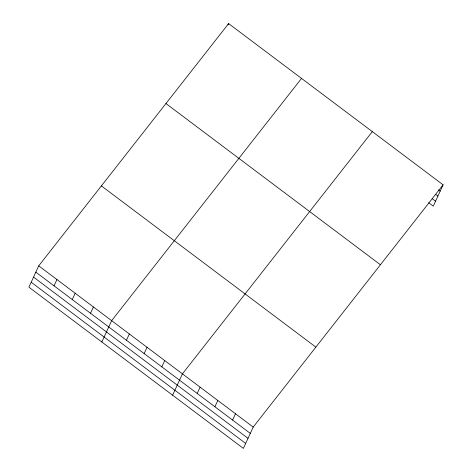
<?xml version="1.0" encoding="UTF-8"?>
<svg xmlns="http://www.w3.org/2000/svg" width="472" height="472" viewBox="0 0 472 472"><rect width="100%" height="100%" fill="white"/><g stroke="black" fill="none" stroke-linecap="round" stroke-linejoin="round"><path stroke-width="0.71" d="M38.722 265.842L28.91 287.177L243.387 448.4L253.198 427.066L443.09 184.823L228.613 23.6L38.722 265.842L253.198 427.066M54.05 285.855L56.953 279.548M72.281 299.561L75.184 293.254M90.512 313.266L93.415 306.959M228.035 24.863L228.613 23.6M101.834 341.993L111.646 320.659L301.537 78.417M126.437 340.271L129.34 333.964M144.131 353.569L147.034 347.262M161.825 366.868L164.728 360.561M172.61 395.2L182.422 373.865L372.314 131.617M197.213 393.471L200.116 387.164M214.907 406.77L217.81 400.462M232.602 420.074L235.504 413.767M443.09 184.823L433.278 206.158L428.712 202.724M438.476 189.844L440.187 191.13M435.626 194.37L437.91 196.087M432.134 198.623L435.556 201.196M165.949 103.539L380.426 264.762M101.386 185.903L315.862 347.127M35.825 272.155L250.296 433.373M33.541 277.111L248.018 438.335M31.193 282.221L245.664 443.444"/></g></svg>
